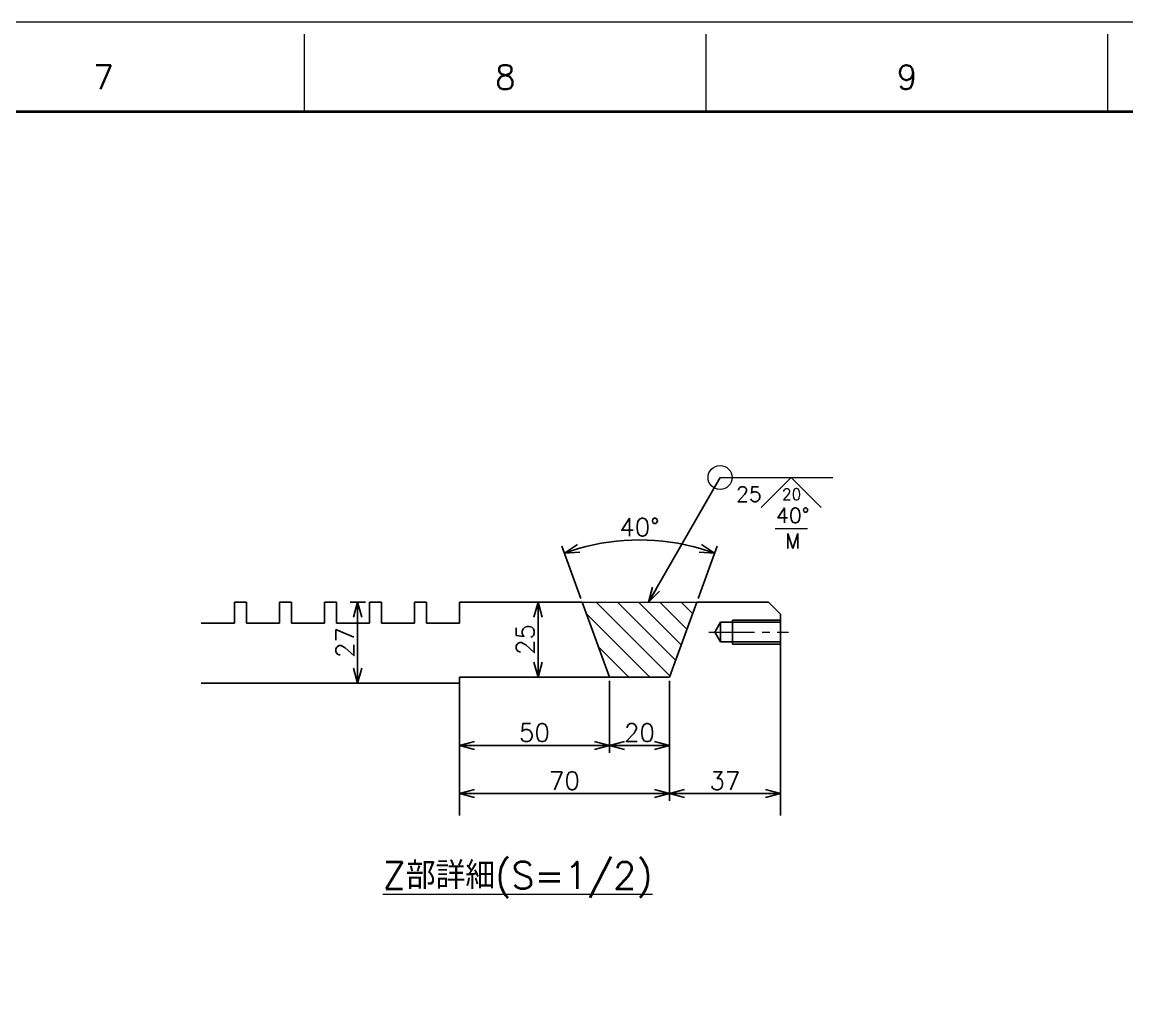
# Model space of a CAD drawing. Header units: millimetres. Extents: x 0 to 6626, y -38 to 4663.
# Drawn here: x 3576 to 5048, y 3347 to 4663 of the extents above; entities that cross this region are included whole.
import ezdxf
from ezdxf.enums import TextEntityAlignment as Align

# ---------------------------------------------------------------- set-up
doc = ezdxf.new("R2010")
doc.units = ezdxf.units.MM
doc.header["$LTSCALE"] = 3.2
doc.header["$PDMODE"] = 99
doc.header["$PDSIZE"] = 1
doc.linetypes.add('CENTER2', pattern=[28.575, 19.05, -3.175, 3.175, -3.175])
for name, color, linetype, lineweight in [('05_CENTER', 4, 'CENTER2', 13), ('08_DIM', 3, 'Continuous', 13), ('90_FRAME', 5, 'Continuous', 35)]:
    doc.layers.add(name, color=color, linetype=linetype, lineweight=lineweight)
doc.layers.add('91_BLANK', color=5, linetype='Continuous', lineweight=0, plot=False)
doc.styles.add('KSS_TXT', font='txt.shx', dxfattribs={"bigfont": 'extfont2.shx'})
doc.styles.get("Standard").update_dxf_attribs({"font": 'txt.shx', "bigfont": 'extfont2.shx'})
doc.dimstyles.new('KSS_DIM', dxfattribs={"dimscale": 8, "dimtxt": 3, "dimasz": 2.5, "dimexe": 1.25, "dimexo": 0.625, "dimtad": 1, "dimdsep": 46, "dimtxsty": 'KSS_TXT', "dimblk": 'OPEN30', "dimcen": 0, "dimazin": 2, "dimtfac": 0.75, "dimtmove": 0, "dimatfit": 3, "dimldrblk": 'OPEN30', "dimfxl": 1.25, "dimtolj": 1, "dimarcsym": 0})

# ---------------------------------------------------------------- blocks, each defined once
blk = doc.blocks.new('_Open30')
at = {"color": 0, "linetype": 'ByBlock', "lineweight": -2}
for p, q in [((-1, 0.268), (0, 0)), ((0, 0), (-1, -0.268)), ((0, 0), (-1, 0))]:
    blk.add_line(p, q, dxfattribs=at)
blk = doc.blocks.new('*D203')
at = {"layer": '08_DIM', "color": 0, "lineweight": -2, "transparency": 16777216}
for p, q in [((4438.4, 3785), (4438.4, 3624.7)), ((4158.4, 3692.6), (4158.4, 3624.7)), ((4178.4, 3634.7), (4418.4, 3634.7))]:
    blk.add_line(p, q, dxfattribs=at)
at = {"layer": 'Defpoints', "color": 0, "transparency": 16777216}
for p in [(4438.4, 3790), (4158.4, 3697.6), (4438.4, 3634.7)]:
    blk.add_point(p, dxfattribs=at)
at = {"layer": '08_DIM', "color": 0, "lineweight": -2, "transparency": 16777216, "xscale": 20, "yscale": 20, "zscale": 20, "rotation": 180}
blk.add_blockref('_Open30', (4158.4, 3634.7), dxfattribs=at)
at = {"layer": '08_DIM', "color": 0, "lineweight": -2, "transparency": 16777216, "xscale": 20, "yscale": 20, "zscale": 20}
blk.add_blockref('_Open30', (4438.4, 3634.7), dxfattribs=at)
at = {"layer": '08_DIM', "color": 0, "transparency": 16777216, "insert": (4298.4, 3651.7), "char_height": 24, "attachment_point": 5, "style": 'KSS_TXT'}
blk.add_mtext('\\A1;70', dxfattribs=at)
blk = doc.blocks.new('*D204')
at = {"layer": '08_DIM', "color": 0, "lineweight": -2, "transparency": 16777216}
for p, q in [((4358.4, 3785), (4358.4, 3688.8)), ((4438.4, 3785), (4438.4, 3688.8)), ((4418.4, 3698.8), (4378.4, 3698.8))]:
    blk.add_line(p, q, dxfattribs=at)
at = {"layer": 'Defpoints', "color": 0, "transparency": 16777216}
for p in [(4358.4, 3790), (4438.4, 3790), (4358.4, 3698.8)]:
    blk.add_point(p, dxfattribs=at)
at = {"layer": '08_DIM', "color": 0, "lineweight": -2, "transparency": 16777216, "xscale": 20, "yscale": 20, "zscale": 20, "rotation": 180}
blk.add_blockref('_Open30', (4358.4, 3698.8), dxfattribs=at)
at = {"layer": '08_DIM', "color": 0, "lineweight": -2, "transparency": 16777216, "xscale": 20, "yscale": 20, "zscale": 20}
blk.add_blockref('_Open30', (4438.4, 3698.8), dxfattribs=at)
at = {"layer": '08_DIM', "color": 0, "transparency": 16777216, "insert": (4398.4, 3715.8), "char_height": 24, "attachment_point": 5, "style": 'KSS_TXT'}
blk.add_mtext('\\A1;20', dxfattribs=at)
blk = doc.blocks.new('*D205')
at = {"layer": '08_DIM', "color": 0, "lineweight": -2, "transparency": 16777216}
for p, q in [((4358.4, 3785), (4358.4, 3688.8)), ((4158.4, 3703.8), (4158.4, 3688.8)), ((4178.4, 3698.8), (4338.4, 3698.8))]:
    blk.add_line(p, q, dxfattribs=at)
at = {"layer": 'Defpoints', "color": 0, "transparency": 16777216}
for p in [(4358.4, 3790), (4158.4, 3708.8), (4358.4, 3698.8)]:
    blk.add_point(p, dxfattribs=at)
at = {"layer": '08_DIM', "color": 0, "lineweight": -2, "transparency": 16777216, "xscale": 20, "yscale": 20, "zscale": 20, "rotation": 180}
blk.add_blockref('_Open30', (4158.4, 3698.8), dxfattribs=at)
at = {"layer": '08_DIM', "color": 0, "lineweight": -2, "transparency": 16777216, "xscale": 20, "yscale": 20, "zscale": 20}
blk.add_blockref('_Open30', (4358.4, 3698.8), dxfattribs=at)
at = {"layer": '08_DIM', "color": 0, "transparency": 16777216, "insert": (4258.4, 3715.8), "char_height": 24, "attachment_point": 5, "style": 'KSS_TXT'}
blk.add_mtext('\\A1;50', dxfattribs=at)
blk = doc.blocks.new('*D206')
at = {"layer": '08_DIM', "color": 0, "lineweight": -2, "transparency": 16777216}
for p, q in [((4320.3, 3894.7), (4294.9, 3964.6)), ((4476.5, 3894.7), (4502, 3964.6))]:
    blk.add_line(p, q, dxfattribs=at)
blk.add_arc((4398.4, 3680.1), 292.7, 73.9155, 106.0845, dxfattribs=at)
at = {"layer": 'Defpoints', "color": 0, "transparency": 16777216}
for p in [(4432.4, 3970.8), (4322, 3890), (4474.8, 3890), (4358.4, 3790), (4438.4, 3790)]:
    blk.add_point(p, dxfattribs=at)
at = {"layer": '08_DIM', "color": 0, "lineweight": -2, "transparency": 16777216, "xscale": 20, "yscale": 20, "zscale": 20}
for p, rotation in [((4298.3, 3955.2), 198.0422271577661), ((4498.5, 3955.2), 341.9577728422339)]:
    blk.add_blockref('_Open30', p, dxfattribs=dict(at, rotation=rotation))
at = {"layer": '08_DIM', "color": 0, "transparency": 16777216, "insert": (4398.4, 3989.8), "char_height": 24, "attachment_point": 5, "style": 'KSS_TXT'}
blk.add_mtext('\\A1;40%%d', dxfattribs=at)
blk = doc.blocks.new('*D217')
at = {"layer": '08_DIM', "color": 0, "lineweight": -2, "transparency": 16777216}
for p, q in [((4033.4, 3890), (4012.8, 3890)), ((4022.8, 3870), (4022.8, 3802)), ((4041.4, 3782), (4012.8, 3782))]:
    blk.add_line(p, q, dxfattribs=at)
at = {"layer": 'Defpoints', "color": 0, "transparency": 16777216}
for p in [(4038.4, 3890), (4022.8, 3782), (4046.4, 3782)]:
    blk.add_point(p, dxfattribs=at)
at = {"layer": '08_DIM', "color": 0, "lineweight": -2, "transparency": 16777216, "xscale": 20, "yscale": 20, "zscale": 20}
for p, rotation in [((4022.8, 3890), 90), ((4022.8, 3782), 270)]:
    blk.add_blockref('_Open30', p, dxfattribs=dict(at, rotation=rotation))
at = {"layer": '08_DIM', "color": 0, "transparency": 16777216, "insert": (4005.8, 3836), "char_height": 24, "attachment_point": 5, "rotation": 90, "style": 'KSS_TXT'}
blk.add_mtext('\\A1;27', dxfattribs=at)
blk = doc.blocks.new('*D218')
at = {"layer": '08_DIM', "color": 0, "lineweight": -2, "transparency": 16777216}
for p, q in [((4293.4, 3890), (4253.2, 3890)), ((4263.2, 3810), (4263.2, 3870)), ((4293.4, 3790), (4253.2, 3790))]:
    blk.add_line(p, q, dxfattribs=at)
at = {"layer": 'Defpoints', "color": 0, "transparency": 16777216}
for p in [(4263.2, 3890), (4298.4, 3890), (4298.4, 3790)]:
    blk.add_point(p, dxfattribs=at)
at = {"layer": '08_DIM', "color": 0, "lineweight": -2, "transparency": 16777216, "xscale": 20, "yscale": 20, "zscale": 20}
for p, rotation in [((4263.2, 3890), 90), ((4263.2, 3790), 270)]:
    blk.add_blockref('_Open30', p, dxfattribs=dict(at, rotation=rotation))
at = {"layer": '08_DIM', "color": 0, "transparency": 16777216, "insert": (4246.2, 3840), "char_height": 24, "attachment_point": 5, "rotation": 90, "style": 'KSS_TXT'}
blk.add_mtext('\\A1;25', dxfattribs=at)
blk = doc.blocks.new('Weld10-s5')
blk.add_circle((0, 0), 2)
blk = doc.blocks.new('*D225')
at = {"layer": '08_DIM', "color": 0, "lineweight": -2, "transparency": 16777216}
for p, q in [((4438.4, 3785), (4438.4, 3624.7)), ((4586.4, 3692.6), (4586.4, 3624.7)), ((4566.4, 3634.7), (4458.4, 3634.7))]:
    blk.add_line(p, q, dxfattribs=at)
at = {"layer": 'Defpoints', "color": 0, "transparency": 16777216}
for p in [(4438.4, 3790), (4586.4, 3697.6), (4438.4, 3634.7)]:
    blk.add_point(p, dxfattribs=at)
at = {"layer": '08_DIM', "color": 0, "lineweight": -2, "transparency": 16777216, "xscale": 20, "yscale": 20, "zscale": 20, "rotation": 180}
blk.add_blockref('_Open30', (4438.4, 3634.7), dxfattribs=at)
at = {"layer": '08_DIM', "color": 0, "lineweight": -2, "transparency": 16777216, "xscale": 20, "yscale": 20, "zscale": 20}
blk.add_blockref('_Open30', (4586.4, 3634.7), dxfattribs=at)
at = {"layer": '08_DIM', "color": 0, "transparency": 16777216, "insert": (4512.4, 3651.7), "char_height": 24, "attachment_point": 5, "style": 'KSS_TXT'}
blk.add_mtext('\\A1;37', dxfattribs=at)

msp = doc.modelspace()

# ---------------------------------------------------------------- hatches: boundary and pattern name
h = msp.add_hatch()
h.set_pattern_fill('_USER', color=3, scale=20, angle=45, style=0, pattern_type=0)
h.set_pattern_definition([(135, (74554.831, -3137.122), (-14.1421356, -14.1421356), [])])
h.paths.add_polyline_path([(4474.829, 3890.006), (4438.432, 3790.006), (4358.432, 3790.006), (4322.035, 3890.006)])

# ---------------------------------------------------------------- linework, layer by layer
at = {"color": 0}
for p, q in [((3858.432, 3862.006), (3858.432, 3890.006)), ((3874.432, 3890.006), (3858.432, 3890.006)), ((3874.432, 3862.006), (3874.432, 3890.006)), ((3918.432, 3862.006), (3918.432, 3890.006)), ((3934.432, 3890.006), (3918.432, 3890.006)), ((3934.432, 3862.006), (3934.432, 3890.006)), ((3978.432, 3862.006), (3978.432, 3890.006)), ((3994.432, 3890.006), (3978.432, 3890.006)), ((3994.432, 3862.006), (3994.432, 3890.006)), ((4038.432, 3862.006), (4038.432, 3890.006)), ((4054.432, 3890.006), (4038.432, 3890.006)), ((4054.432, 3862.006), (4054.432, 3890.006)), ((4098.432, 3862.006), (4098.432, 3890.006)), ((4114.432, 3890.006), (4098.432, 3890.006)), ((4114.432, 3862.006), (4114.432, 3890.006)), ((4158.432, 3862.006), (4158.432, 3890.006)), ((4322.035, 3890.006), (4158.432, 3890.006)), ((4322.035, 3890.006), (4358.432, 3790.006)), ((4474.829, 3890.006), (4438.432, 3790.006)), ((4570.432, 3890.006), (4474.829, 3890.006)), ((4570.432, 3890.006), (4586.432, 3874.006)), ((4586.432, 3605.226), (4586.432, 3874.006)), ((3858.432, 3862.006), (3814.432, 3862.006)), ((3918.432, 3862.006), (3874.432, 3862.006)), ((3978.432, 3862.006), (3934.432, 3862.006)), ((4038.432, 3862.006), (3994.432, 3862.006)), ((4098.432, 3862.006), (4054.432, 3862.006)), ((4158.432, 3862.006), (4114.432, 3862.006)), ((4498.928, 3850.006), (4506.432, 3863.006)), ((4506.432, 3863.006), (4586.432, 3863.006)), ((4506.432, 3863.006), (4506.432, 3837.006)), ((4522.432, 3866.006), (4586.432, 3866.006)), ((4522.432, 3866.006), (4522.432, 3834.006)), ((4506.432, 3837.006), (4498.928, 3850.006)), ((4506.432, 3837.006), (4586.432, 3837.006)), ((4522.432, 3834.006), (4586.432, 3834.006)), ((4158.432, 3790.006), (4158.432, 3605.226)), ((4438.432, 3790.006), (4158.432, 3790.006)), ((4158.432, 3782.006), (3814.432, 3782.006))]:
    msp.add_line(p, q, dxfattribs=at)
at = {"layer": '05_CENTER'}
msp.add_line((4490.716, 3850.006), (4597.291, 3850.006), dxfattribs=at)
at = {"layer": '08_DIM'}
for p, q in [((4505.834, 4056.064), (4656.109, 4056.064)), ((4600.461, 4056.064), (4560.461, 4016.064)), ((4600.461, 4056.064), (4640.461, 4016.064)), ((4579.194, 3988.152), (4622.179, 3988.152)), ((4322.035, 3890.006), (4474.829, 3890.006))]:
    msp.add_line(p, q, dxfattribs=at)
at = {"layer": '90_FRAME', "color": 4, "lineweight": 13}
for p, q in [((3951.807, 4543.663), (3951.807, 4647.358)), ((4487.274, 4543.663), (4487.274, 4647.358)), ((5022.741, 4543.663), (5022.741, 4647.358))]:
    msp.add_line(p, q, dxfattribs=at)
at = {"layer": '90_FRAME'}
msp.add_lwpolyline([(310.767, 103.232), (6521.911, 103.232), (6521.911, 4543.663), (310.767, 4543.663)], close=True, dxfattribs=at)
at = {"layer": '91_BLANK'}
msp.add_lwpolyline([(0, 0), (6625.607, 0), (6625.607, 4663.358), (0, 4663.358)], close=True, dxfattribs=at)

# ---------------------------------------------------------------- block references
at = {"layer": '08_DIM', "xscale": 8, "yscale": 8, "zscale": 8}
msp.add_blockref('Weld10-s5', (4505.834, 4056.064), dxfattribs=at)

# ---------------------------------------------------------------- texts
at = {"layer": '08_DIM'}
for s, height, p in [('25', 20, (4527.181, 4023.804)), ('20', 15, (4588.332, 4026.167)), ('40%%d', 20, (4580.463, 3995.396)), ('M', 20, (4592.537, 3961.412)), ('%%uZ部詳細(S=1/2)', 36, (4056.266, 3507.471))]:
    msp.add_text(s, height=height, dxfattribs=at).set_placement(p)
at = {"layer": '90_FRAME', "color": 0, "lineweight": 13, "style": 'KSS_TXT'}
for s, p in [('7', (3684.073, 4564.317)), ('8', (4219.54, 4564.317)), ('9', (4755.007, 4564.317))]:
    msp.add_text(s, height=32, dxfattribs=at).set_placement(p, align=Align.BOTTOM_CENTER)

# ---------------------------------------------------------------- dimensions: what is measured, and where the dimension line sits
at = {"layer": '08_DIM'}
dim = msp.add_angular_dim_2l(base=(4432.414, 3970.842), line1=((4474.829, 3890.006), (4438.432, 3790.006)), line2=((4322.035, 3890.006), (4358.432, 3790.006)), dimstyle='KSS_DIM', dxfattribs=at)
dim.commit()
dim.dimension.update_dxf_attribs({"geometry": '*D206', "text_midpoint": (4398.432, 3989.822)})
for base, p1, p2, angle, picture, middle in [((4022.795, 3782.006), (4038.432, 3890.006), (4046.432, 3782.006), 90, '*D217', (4005.795, 3836.006)), ((4263.189, 3890.006), (4298.432, 3790.006), (4298.432, 3890.006), 90, '*D218', (4246.172, 3840.006)), ((4438.432, 3634.708), (4158.432, 3697.616), (4438.432, 3790.006), 180, '*D203', (4298.432, 3651.708)), ((4358.432, 3698.762), (4158.432, 3708.765), (4358.432, 3790.006), 0, '*D205', (4258.432, 3715.778)), ((4358.432, 3698.762), (4438.432, 3790.006), (4358.432, 3790.006), 180, '*D204', (4398.432, 3715.762)), ((4438.432, 3634.708), (4586.432, 3697.616), (4438.432, 3790.006), 0, '*D225', (4512.432, 3651.708))]:
    dim = msp.add_linear_dim(base=base, p1=p1, p2=p2, angle=angle, dimstyle='KSS_DIM', override={"dimlfac": 0.25}, dxfattribs=at)
    dim.commit()
    dim.dimension.update_dxf_attribs({"geometry": picture, "text_midpoint": middle})

# ---------------------------------------------------------------- leaders
msp.add_leader([(4410.548, 3890.006), (4505.834, 4056.064)], dimstyle='KSS_DIM', dxfattribs=at)

doc.saveas('drawing.dxf')
